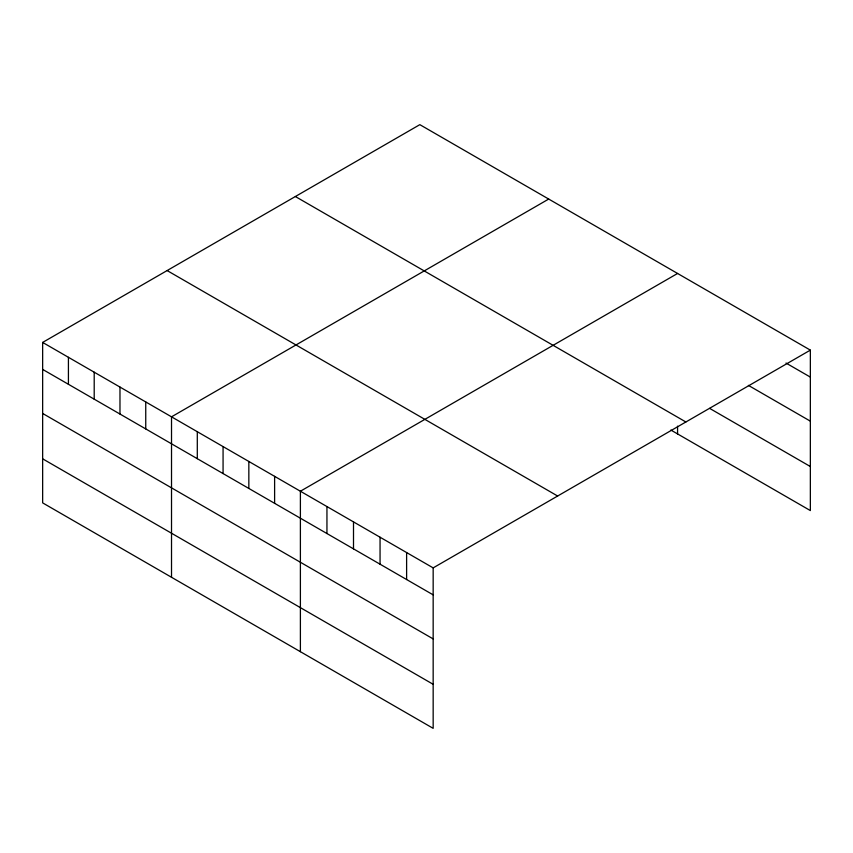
<?xml version="1.0" encoding="UTF-8"?>
<svg xmlns="http://www.w3.org/2000/svg" width="853" height="853" viewBox="0 0 853 853"><rect width="100%" height="100%" fill="white"/><g stroke="black" fill="none" stroke-linecap="round" stroke-linejoin="round"><path stroke-width="1.28" d="M42.65 342.426L433.164 567.885L433.164 728.345L42.65 502.875L42.65 342.426L419.836 124.655L810.35 350.125L810.35 510.574L670.853 430.04M548.703 199.058L171.517 416.829L171.517 577.278M677.57 273.461L300.395 491.232L300.395 651.681M433.164 567.885L810.35 350.125M786.008 363.047L810.35 377.101M748.39 385.375L810.35 421.147M709.664 408.395L810.35 466.527M295.362 196.521L685.876 421.979M167.124 270.561L557.638 496.019M42.65 369.402L433.164 594.861M42.65 413.449L433.164 638.908M42.65 458.829L433.164 684.298M677.57 426.148L677.57 433.921M406.614 552.552L406.614 579.528M380.054 537.219L380.054 564.196M353.505 521.887L353.505 548.863M326.944 506.554L326.944 533.541M274.613 476.347L274.613 503.323M248.841 461.462L248.841 488.438M223.07 446.588L223.07 473.564M197.299 431.703L197.299 458.679M145.746 401.944L145.746 428.92M119.974 387.059L119.974 414.036M94.203 372.185L94.203 399.161M68.421 357.3L68.421 384.276"/></g></svg>
